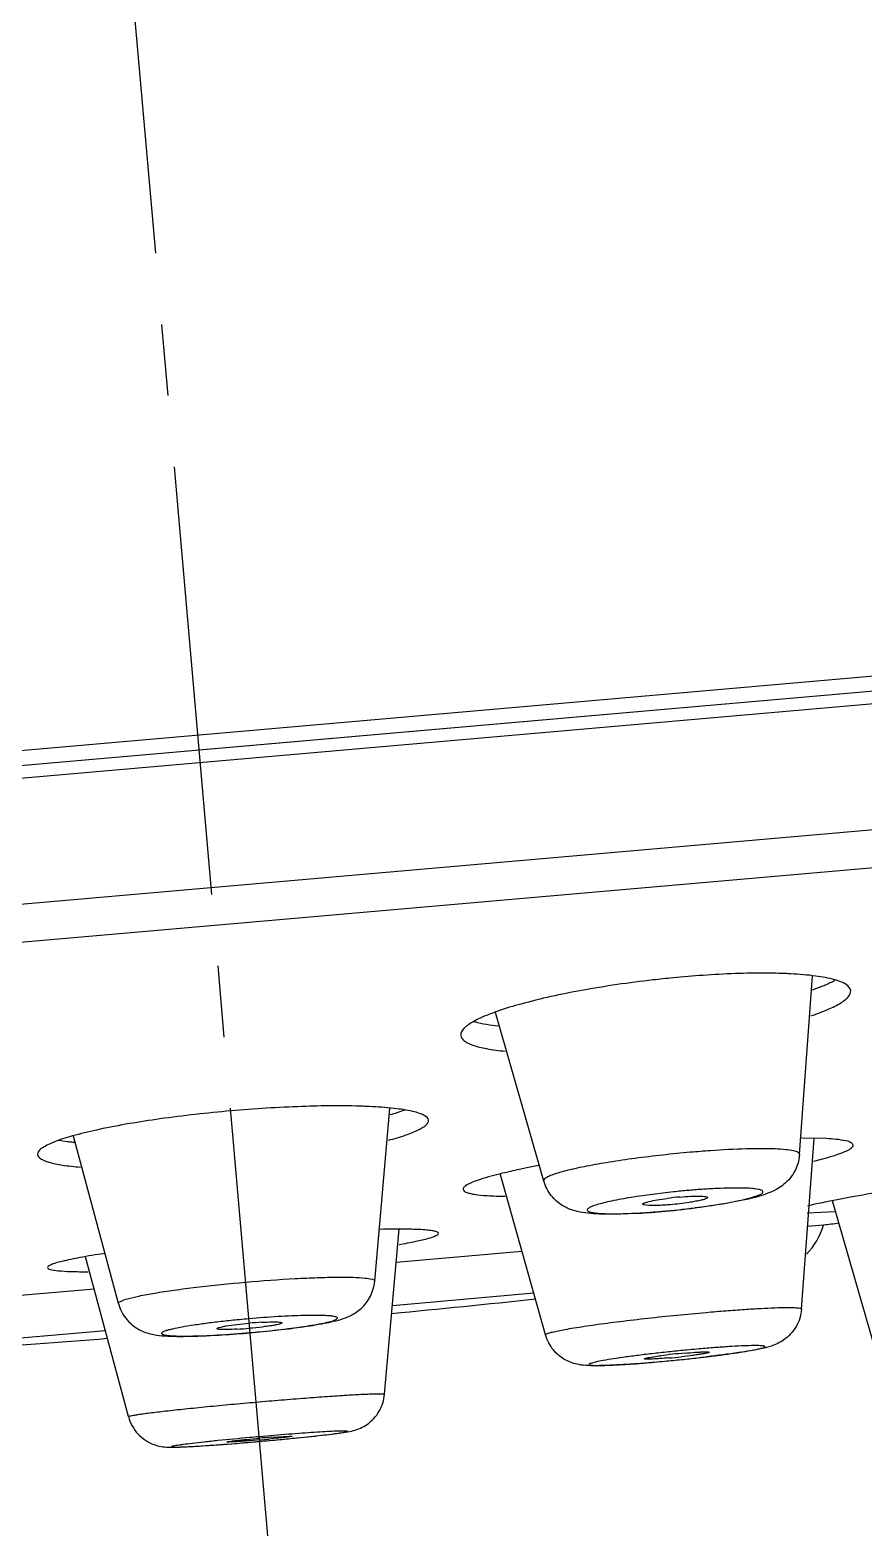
# Model space of a CAD drawing. Extents: x 38931 to 39525, y 15845 to 16265.
# Drawn here: x 39257.34 to 39267.54, y 16136.69 to 16155.11 of the extents above; entities that cross this region are included whole.
import ezdxf

# ---------------------------------------------------------------- set-up
doc = ezdxf.new("R2010")
doc.units = 0
doc.header["$LTSCALE"] = 7
doc.header["$MEASUREMENT"] = 0
doc.linetypes.add('CENTER2', pattern=[1.125, 0.75, -0.125, 0.125, -0.125])
doc.layers.get('0').update_dxf_attribs({"color": 2, "linetype": 'CONTINUOUS'})
doc.layers.add('CENTER', color=1, linetype='CENTER2')
doc.layers.add('DWG', color=7, linetype='CONTINUOUS')

msp = doc.modelspace()

# ---------------------------------------------------------------- linework, layer by layer
at = {"color": 7, "linetype": 'Continuous'}
for p, q in [((39217.28079, 16142.46323), (39301.55903, 16149.83662)), ((39301.61241, 16148.2959), (39217.49534, 16140.93661)), ((39301.25945, 16147.80046), (39217.92893, 16140.51)), ((39266.75002, 16141.35665), (39266.90686, 16143.53804)), ((39266.90887, 16143.36907), (39267.01561, 16143.40912)), ((39263.62173, 16141.03106), (39263.03074, 16143.09261)), ((39262.95698, 16142.94243), (39263.06371, 16142.92822)), ((39261.55359, 16139.80669), (39261.73961, 16141.91974)), ((39261.82749, 16141.8689), (39261.92382, 16141.90049)), ((39258.42014, 16139.53255), (39257.87001, 16141.5812)), ((39257.69208, 16141.53022), (39257.79184, 16141.51592)), ((39267.07709, 16141.55014), (39266.77306, 16141.55591)), ((39266.774, 16139.4648), (39266.92858, 16141.55203)), ((39263.57305, 16141.22215), (39263.5551, 16141.21877)), ((39266.92444, 16141.27452), (39267.09608, 16141.3194)), ((39263.64438, 16139.14817), (39263.0865, 16141.12098)), ((39264.84252, 16140.73812), (39264.83038, 16140.74612)), ((39264.90852, 16140.73042), (39264.84252, 16140.73812)), ((39266.8432, 16140.64302), (39267.17598, 16140.66008)), ((39267.69364, 16138.92081), (39267.15549, 16140.78984)), ((39266.849, 16140.47744), (39267.04224, 16140.4944)), ((39261.67476, 16138.42326), (39261.85133, 16140.44014)), ((39258.54104, 16138.14909), (39258.01692, 16140.10468)), ((39261.81603, 16140.03697), (39263.35497, 16140.17162)), ((39256.58276, 16139.57913), (39258.12169, 16139.71376)), ((39263.50031, 16139.65764), (39261.76957, 16139.5062)), ((39258.25962, 16139.19912), (39256.52887, 16139.04772)), ((39264.85654, 16138.85405), (39264.85273, 16138.85625)), ((39260.29633, 16137.89793), (39260.51113, 16137.91108)), ((39260.51113, 16137.91108), (39260.54235, 16137.90973))]:
    msp.add_line(p, q, dxfattribs=at)
for centre, radius, start, end in [((39266.55271, 16129.55613), 14.02497, 95.52368, 96.53814), ((39266.49676, 16130.176), 13.4026, 93.965472, 95.540676), ((39266.35469, 16138.06978), 5.50278, 86.984277, 87.6691), ((39264.81879, 16137.84426), 5.55135, 105.430583, 106.126103), ((39261.16808, 16135.1031), 6.84601, 87.323603, 87.919476), ((39260.85364, 16145.05566), 3.33224, 285.510769, 286.992702), ((39259.61633, 16134.96878), 6.84459, 102.080589, 102.670168), ((39258.1672, 16144.5605), 3.06763, 262.971611, 263.588942), ((39258.21631, 16145.00089), 3.51075, 263.594875, 264.469439), ((39266.62403, 16127.60189), 13.83292, 93.997835, 95.014126), ((39265.70981, 16129.80384), 11.61652, 100.689534, 101.492735), ((39265.30462, 16131.81198), 9.56792, 101.510946, 101.962538), ((39265.61695, 16137.05216), 3.79736, 94.992845, 97.371272), ((39266.2224, 16131.37112), 9.58066, 94.00199, 95.009971), ((39264.21101, 16150.36108), 9.7409, 273.101747, 275.015387), ((39264.23383, 16150.20498), 9.58066, 274.00199, 275.009971), ((39264.12211, 16151.41429), 10.79785, 274.99674, 277.188741), ((39266.26945, 16140.7027), 0.8, 314.847454, 344.903846), ((39242.54865, 16338.98929), 200.0004, 277.0345409, 277.0897893), ((39242.54865, 16338.98929), 200.5004, 275.4987984, 276.003659), ((39261.14986, 16126.44321), 12.95199, 93.436097, 95.025726), ((39258.83893, 16152.74369), 13.62085, 273.599743, 275.017171), ((39259.60038, 16144.08092), 4.86977, 273.195626, 275.006406), ((39261.20862, 16125.70295), 13.69455, 94.999277, 95.490353), ((39260.44485, 16134.44105), 4.86977, 93.195626, 95.006406), ((39258.83661, 16152.81902), 13.69455, 274.999277, 275.490353), ((39258.83971, 16152.82065), 13.69745, 274.985773, 276.302993), ((39259.09891, 16150.48211), 11.34459, 276.298473, 277.615579), ((39242.54865, 16338.98929), 200.5004, 273.996341, 274.5012016), ((39263.4075, 16156.65371), 17.90735, 274.198991, 275.007946), ((39263.07763, 16160.38265), 21.65085, 275.016132, 275.937318), ((39263.228, 16158.80112), 20.06155, 275.002592, 275.361409), ((39265.87396, 16132.56942), 6.37796, 96.109638, 97.441969), ((39264.47493, 16146.5633), 7.72602, 275.008885, 276.176415), ((39266.02639, 16131.22998), 7.72602, 95.008885, 96.176415), ((39263.2246, 16159.02091), 20.28121, 275.922284, 276.777965), ((39267.27331, 16118.99215), 20.06155, 95.002592, 95.361409), ((39263.72084, 16096.98807), 41.07125, 94.999756, 95.163802), ((39263.53169, 16099.21916), 38.83216, 94.478525, 95.008633), ((39261.41612, 16123.3394), 14.60153, 94.398331, 95.002157), ((39258.87035, 16152.44412), 14.63523, 274.995682, 275.467719), ((39257.0441, 16173.65906), 35.94649, 275.345141, 275.681155), ((39256.63258, 16177.97702), 40.28397, 274.593044, 275.003998), ((39256.65747, 16177.78128), 40.08681, 274.992965, 275.346498)]:
    msp.add_arc(centre, radius, start, end, dxfattribs=at)
for points, knots in [([(39264.95576, 16143.48989), (39264.66399, 16143.45645), (39264.12215, 16143.37754), (39263.58617, 16143.26299), (39263.34174, 16143.1955)], [0, 0, 0, 0, 1304.07482203, 2430.07211596, 2430.07211596, 2430.07211596, 2430.07211596]), ([(39266.57849, 16143.56801), (39266.50332, 16143.57108), (39266.16696, 16143.57829), (39265.8304, 16143.56453), (39265.5699, 16143.54651)], [0, 0, 0, 0, 546.8069034, 2444.5678599, 2444.5678599, 2444.5678599, 2444.5678599]), ([(39267.37645, 16143.35822), (39267.37381, 16143.38843), (39267.33069, 16143.43306), (39267.25787, 16143.468), (39267.13358, 16143.50947), (39266.92663, 16143.54467), (39266.74663, 16143.55954), (39266.64419, 16143.56495)], [0, 0, 0, 0, 614.42138648, 1078.08995799, 1669.90936788, 3246.68163306, 5324.88389025, 5324.88389025, 5324.88389025, 5324.88389025]), ([(39267.01561, 16143.40912), (39267.03169, 16143.41556), (39267.0896, 16143.43953), (39267.14647, 16143.46623), (39267.18623, 16143.4881)], [0, 0, 0, 0, 676.91800856, 2450.93503627, 2450.93503627, 2450.93503627, 2450.93503627]), ([(39266.88812, 16143.04984), (39266.96041, 16143.07415), (39267.08655, 16143.12097), (39267.22791, 16143.18943), (39267.30888, 16143.24612), (39267.35623, 16143.28999), (39267.37865, 16143.33304), (39267.37645, 16143.35822)], [0, 0, 0, 0, 2033.24186542, 3583.21061874, 4175.26574943, 4650.92170366, 5324.67199728, 5324.67199728, 5324.67199728, 5324.67199728]), ([(39263.27689, 16143.17717), (39263.17891, 16143.14883), (39263.00747, 16143.09379), (39262.81417, 16143.01304), (39262.70157, 16142.9451), (39262.63735, 16142.89457), (39262.60324, 16142.84238), (39262.60592, 16142.81171)], [0, 0, 0, 0, 2039.9743282, 3596.65866241, 4184.97503386, 4648.62267921, 5264.29388359, 5264.29388359, 5264.29388359, 5264.29388359]), ([(39262.77075, 16142.98182), (39262.78433, 16142.97789), (39262.8457, 16142.96162), (39262.90822, 16142.94999), (39262.95698, 16142.94243)], [0, 0, 0, 0, 540.11401918, 2424.74517282, 2424.74517282, 2424.74517282, 2424.74517282]), ([(39262.60592, 16142.81171), (39262.6081, 16142.78679), (39262.6381, 16142.74875), (39262.69336, 16142.71634), (39262.78468, 16142.67875), (39262.93865, 16142.64368), (39263.07298, 16142.62656), (39263.14962, 16142.61923)], [0, 0, 0, 0, 658.29757671, 1123.26304757, 1705.24076615, 3239.90497444, 5265.9820336, 5265.9820336, 5265.9820336, 5265.9820336]), ([(39261.41662, 16141.9446), (39261.16556, 16141.95375), (39260.62321, 16141.94799), (39260.08226, 16141.9138), (39259.79274, 16141.88847)], [0, 0, 0, 0, 1117.76280022, 2410.81707372, 2410.81707372, 2410.81707372, 2410.81707372]), ([(39262.21195, 16141.77376), (39262.20967, 16141.79984), (39262.1637, 16141.83525), (39262.09524, 16141.86195), (39261.97143, 16141.8957), (39261.76724, 16141.92424), (39261.58918, 16141.93689), (39261.48775, 16141.94165)], [0, 0, 0, 0, 541.0790914, 990.47919164, 1577.21838227, 3161.16699355, 5259.76371034, 5259.76371034, 5259.76371034, 5259.76371034]), ([(39259.79274, 16141.88847), (39259.50324, 16141.86314), (39258.96459, 16141.80286), (39258.4295, 16141.71439), (39258.18385, 16141.66179)], [0, 0, 0, 0, 1287.30998859, 2400.12628453, 2400.12628453, 2400.12628453, 2400.12628453]), ([(39261.72169, 16141.53006), (39261.79361, 16141.54908), (39261.91882, 16141.58568), (39262.06021, 16141.63921), (39262.14235, 16141.68449), (39262.18837, 16141.7175), (39262.21378, 16141.75288), (39262.21195, 16141.77376)], [0, 0, 0, 0, 2077.78900582, 3638.85343659, 4220.81797432, 4673.71831003, 5259.27746293, 5259.27746293, 5259.27746293, 5259.27746293]), ([(39258.11505, 16141.64669), (39258.01588, 16141.62439), (39257.84252, 16141.58097), (39257.64617, 16141.51737), (39257.52995, 16141.46259), (39257.4671, 16141.42439), (39257.42792, 16141.38152), (39257.4302, 16141.35542)], [0, 0, 0, 0, 2074.27495728, 3639.90759558, 4219.84832748, 4664.01618888, 5198.66498176, 5198.66498176, 5198.66498176, 5198.66498176]), ([(39265.41501, 16141.38188), (39265.1891, 16141.36211), (39264.8583, 16141.32583), (39264.43599, 16141.26433), (39264.16203, 16141.21643), (39263.96253, 16141.17412), (39263.83024, 16141.13936), (39263.7547, 16141.11641), (39263.69405, 16141.09315), (39263.65076, 16141.0729), (39263.61745, 16141.04613), (39263.62174, 16141.03106)], [0, 0, 0, 0, 3332.85294709, 4888.24433012, 6271.76878611, 7418.56487609, 7886.69177652, 8277.38569193, 8587.51134868, 8815.44217121, 9045.71724384, 9045.71724384, 9045.71724384, 9045.71724384]), ([(39266.75, 16141.35665), (39266.75074, 16141.36658), (39266.73325, 16141.38222), (39266.70631, 16141.39213), (39266.65559, 16141.40579), (39266.56998, 16141.4165), (39266.37835, 16141.42848), (39266.07071, 16141.42528), (39265.80676, 16141.41143), (39265.65962, 16141.40116)], [0, 0, 0, 0, 194.75960241, 362.469338, 586.50502331, 1207.91121647, 2052.94774998, 4335.81191293, 7220.02052507, 7220.02052507, 7220.02052507, 7220.02052507]), ([(39267.40558, 16141.47107), (39267.40452, 16141.48303), (39267.37339, 16141.50867), (39267.26416, 16141.53627), (39267.15833, 16141.54578), (39267.07709, 16141.55014)], [0, 0, 0, 0, 356.30789706, 1020.055186, 3434.8776777, 3434.8776777, 3434.8776777, 3434.8776777]), ([(39267.09608, 16141.3194), (39267.14162, 16141.33239), (39267.22046, 16141.35615), (39267.31955, 16141.39613), (39267.38044, 16141.42715), (39267.40667, 16141.45879), (39267.40558, 16141.47107)], [0, 0, 0, 0, 1749.2063741, 3052.08518572, 3899.1121513, 4354.54663625, 4354.54663625, 4354.54663625, 4354.54663625]), ([(39257.4302, 16141.35542), (39257.43203, 16141.33453), (39257.4632, 16141.3041), (39257.51424, 16141.27958), (39257.603, 16141.24925), (39257.75154, 16141.22108), (39257.88121, 16141.20678), (39257.95534, 16141.20055)], [0, 0, 0, 0, 578.96863996, 1026.77484922, 1602.19543313, 3145.68605685, 5200.07218951, 5200.07218951, 5200.07218951, 5200.07218951]), ([(39266.75002, 16141.35665), (39266.74448, 16141.27961), (39266.69867, 16141.131), (39266.52224, 16140.93666), (39266.23986, 16140.83101), (39265.87998, 16140.75863), (39265.61916, 16140.71972), (39265.47334, 16140.70132)], [0, 0, 0, 0, 793.36286681, 1534.58559207, 2617.3499568, 3810.26788542, 5319.82434446, 5319.82434446, 5319.82434446, 5319.82434446]), ([(39262.94415, 16141.08073), (39262.89862, 16141.06773), (39262.81978, 16141.04396), (39262.72069, 16141.00397), (39262.6598, 16140.97296), (39262.63357, 16140.94133), (39262.63466, 16140.92905)], [0, 0, 0, 0, 1729.16837297, 3017.1168271, 3854.40200598, 4304.46865992, 4304.46865992, 4304.46865992, 4304.46865992]), ([(39263.32146, 16141.17211), (39263.28589, 16141.16457), (39263.15946, 16141.13693), (39263.03364, 16141.10626), (39262.94415, 16141.08073)], [0, 0, 0, 0, 682.73294686, 2429.99074687, 2429.99074687, 2429.99074687, 2429.99074687]), ([(39264.73809, 16140.63445), (39264.62523, 16140.62848), (39264.42287, 16140.62198), (39264.17653, 16140.62969), (39263.99229, 16140.66319), (39263.84208, 16140.7255), (39263.70077, 16140.84869), (39263.63996, 16140.96748), (39263.62173, 16141.03106)], [0, 0, 0, 0, 1633.01623087, 2926.20454383, 3550.9513668, 4330.61126802, 5246.53812408, 6202.27464839, 6202.27464839, 6202.27464839, 6202.27464839]), ([(39268.51427, 16141.01459), (39268.40874, 16140.99932), (39268.0273, 16140.94275), (39267.64649, 16140.88162), (39267.37195, 16140.83202)], [0, 0, 0, 0, 680.49256224, 2460.85296413, 2460.85296413, 2460.85296413, 2460.85296413]), ([(39262.63466, 16140.92905), (39262.63611, 16140.91265), (39262.66998, 16140.89284), (39262.716, 16140.87905), (39262.80386, 16140.8616), (39262.94864, 16140.8492), (39263.07531, 16140.84536), (39263.14788, 16140.84458)], [0, 0, 0, 0, 490.0237626, 927.66361478, 1510.70238496, 3112.74573222, 5272.98212212, 5272.98212212, 5272.98212212, 5272.98212212]), ([(39264.69633, 16140.83072), (39264.65322, 16140.82372), (39264.57154, 16140.80968), (39264.45693, 16140.78729), (39264.35843, 16140.76499), (39264.27791, 16140.74342), (39264.21727, 16140.72296), (39264.1794, 16140.70599), (39264.1609, 16140.69208), (39264.15363, 16140.68315), (39264.15303, 16140.67308), (39264.15995, 16140.66487), (39264.17149, 16140.65831), (39264.19698, 16140.6492), (39264.2425, 16140.64109), (39264.31214, 16140.63436), (39264.40085, 16140.63073), (39264.50683, 16140.63015), (39264.67608, 16140.63386), (39264.80964, 16140.6412), (39264.90247, 16140.64768)], [0, 0, 0, 0, 1720.76757587, 3264.94869482, 4599.83799069, 5699.97882543, 6545.22440507, 7125.10741175, 7318.82930292, 7456.99236746, 7563.95147642, 7685.36898595, 7855.07455412, 8086.17018288, 8746.72523101, 9670.02228044, 10842.52542281, 12242.99539572, 13845.1960408, 17511.40767511, 17511.40767511, 17511.40767511, 17511.40767511]), ([(39265.38573, 16140.91518), (39265.32641, 16140.90999), (39265.09595, 16140.8877), (39264.86611, 16140.85829), (39264.69633, 16140.83072)], [0, 0, 0, 0, 628.10733236, 2442.64745452, 2442.64745452, 2442.64745452, 2442.64745452]), ([(39265.0705, 16140.66092), (39265.20338, 16140.67254), (39265.39961, 16140.69349), (39265.65358, 16140.72821), (39265.82664, 16140.7558), (39265.97896, 16140.78431), (39266.1057, 16140.81256), (39266.20176, 16140.83971), (39266.26232, 16140.86204), (39266.29137, 16140.88043), (39266.30313, 16140.89197), (39266.30253, 16140.9063), (39266.28948, 16140.91574), (39266.27012, 16140.92341), (39266.2416, 16140.93015), (39266.2047, 16140.93576), (39266.13902, 16140.94218), (39266.03792, 16140.94604), (39265.89637, 16140.94547), (39265.73179, 16140.93964), (39265.61499, 16140.9327), (39265.55375, 16140.92842)], [0, 0, 0, 0, 3661.32873252, 5414.95185391, 7035.87584664, 8470.45614712, 9669.54139108, 10594.66219868, 11219.06775273, 11417.84863341, 11548.86103558, 11643.98646683, 11768.3614866, 11958.36056245, 12223.90672317, 12566.34748421, 12983.96835552, 14033.73879229, 15342.34470782, 16868.569465, 18553.56086079, 18553.56086079, 18553.56086079, 18553.56086079]), ([(39265.28646, 16140.83511), (39265.33094, 16140.83901), (39265.41221, 16140.8445), (39265.51638, 16140.84784), (39265.58505, 16140.8437), (39265.61619, 16140.83853), (39265.62601, 16140.83196), (39265.62596, 16140.82893)], [0, 0, 0, 0, 2069.51288598, 3762.49343074, 4871.55214349, 5169.64880422, 5310.4342126, 5310.4342126, 5310.4342126, 5310.4342126]), ([(39265.62596, 16140.82893), (39265.62587, 16140.82389), (39265.60807, 16140.81414), (39265.57926, 16140.80405), (39265.5281, 16140.79111), (39265.48939, 16140.78352), (39265.46715, 16140.77948)], [0, 0, 0, 0, 388.79766139, 1254.59427612, 2592.3408644, 4337.92863945, 4337.92863945, 4337.92863945, 4337.92863945]), ([(39267.37195, 16140.83202), (39267.31841, 16140.82235), (39267.14338, 16140.78977), (39266.96862, 16140.75494), (39266.84869, 16140.72483)], [0, 0, 0, 0, 750.36679434, 2455.86118088, 2455.86118088, 2455.86118088, 2455.86118088]), ([(39264.83038, 16140.74612), (39264.82975, 16140.74885), (39264.83678, 16140.75674), (39264.86326, 16140.76762), (39264.92254, 16140.78458), (39265.01569, 16140.80194), (39265.08909, 16140.81287), (39265.12976, 16140.81814)], [0, 0, 0, 0, 142.68102765, 436.83016538, 1530.01711514, 3211.92387339, 5303.30966736, 5303.30966736, 5303.30966736, 5303.30966736]), ([(39265.16976, 16140.74098), (39265.14461, 16140.73878), (39265.05771, 16140.73222), (39264.9704, 16140.72808), (39264.90852, 16140.73042)], [0, 0, 0, 0, 707.47794112, 2442.91568284, 2442.91568284, 2442.91568284, 2442.91568284]), ([(39265.46715, 16140.77948), (39265.44482, 16140.77543), (39265.34616, 16140.75922), (39265.24675, 16140.74772), (39265.16976, 16140.74098)], [0, 0, 0, 0, 555.02771443, 2444.71654619, 2444.71654619, 2444.71654619, 2444.71654619]), ([(39262.33292, 16140.39108), (39262.33236, 16140.39744), (39262.31394, 16140.41056), (39262.27804, 16140.41918), (39262.2187, 16140.42899), (39262.09839, 16140.43872), (39261.89664, 16140.44382), (39261.72231, 16140.44171), (39261.62241, 16140.43946)], [0, 0, 0, 0, 164.32716114, 487.87304939, 995.04580574, 1687.30813315, 3605.10463436, 6176.55866743, 6176.55866743, 6176.55866743, 6176.55866743]), ([(39261.85135, 16140.25422), (39261.92094, 16140.26632), (39262.04185, 16140.28889), (39262.19263, 16140.32334), (39262.28317, 16140.35223), (39262.3236, 16140.37328), (39262.33335, 16140.38611), (39262.33292, 16140.39108)], [0, 0, 0, 0, 2197.75631537, 3819.57159889, 4831.40931658, 5110.62765246, 5265.77432242, 5265.77432242, 5265.77432242, 5265.77432242]), ([(39258.24322, 16140.14387), (39258.14434, 16140.12873), (39257.97212, 16140.10051), (39257.77411, 16140.06042), (39257.65719, 16140.02994), (39257.60039, 16140.00996), (39257.5665, 16139.99522), (39257.55062, 16139.9791), (39257.55117, 16139.97273)], [0, 0, 0, 0, 2540.75737176, 4435.73559037, 5119.76883523, 5620.90739058, 5940.59104782, 6102.91345506, 6102.91345506, 6102.91345506, 6102.91345506]), ([(39257.55117, 16139.97273), (39257.55161, 16139.96776), (39257.56344, 16139.95682), (39257.60691, 16139.94311), (39257.70109, 16139.93038), (39257.85556, 16139.92263), (39257.97856, 16139.9214), (39258.04919, 16139.92158)], [0, 0, 0, 0, 153.399944, 429.47197903, 1429.91669313, 3033.46009555, 5206.45299151, 5206.45299151, 5206.45299151, 5206.45299151]), ([(39258.42017, 16139.53255), (39258.41707, 16139.54411), (39258.46715, 16139.57307), (39258.5421, 16139.5941), (39258.6887, 16139.62987), (39258.87694, 16139.66304), (39259.11189, 16139.69904), (39259.482, 16139.74669), (39259.77437, 16139.77658), (39259.97596, 16139.79422)], [0, 0, 0, 0, 160.04700615, 561.23747473, 1210.20161135, 2085.29619127, 3153.74698463, 4374.33221602, 7079.87689739, 7079.87689739, 7079.87689739, 7079.87689739]), ([(39259.97596, 16139.79422), (39260.17754, 16139.81185), (39260.47065, 16139.83319), (39260.84339, 16139.85053), (39261.08102, 16139.85588), (39261.27216, 16139.8559), (39261.42277, 16139.84613), (39261.50023, 16139.83844), (39261.55461, 16139.81861), (39261.55356, 16139.80669)], [0, 0, 0, 0, 2718.52501757, 3944.96930636, 5018.59944174, 5897.97386715, 6550.16817424, 6953.38949696, 7114.24894463, 7114.24894463, 7114.24894463, 7114.24894463]), ([(39260.60237, 16139.23759), (39260.70396, 16139.25127), (39260.8836, 16139.27852), (39261.10205, 16139.32344), (39261.26641, 16139.38298), (39261.39967, 16139.47105), (39261.51222, 16139.6175), (39261.54796, 16139.74276), (39261.55359, 16139.80669)], [0, 0, 0, 0, 1565.94029785, 2776.4725848, 3398.99441663, 4227.03308203, 5180.2807246, 6160.63065464, 6160.63065464, 6160.63065464, 6160.63065464]), ([(39258.42014, 16139.53255), (39258.43948, 16139.46053), (39258.50991, 16139.32648), (39258.67508, 16139.20043), (39258.84077, 16139.14947), (39259.04272, 16139.12997), (39259.32354, 16139.13021), (39259.56009, 16139.14131), (39259.69413, 16139.14972)], [0, 0, 0, 0, 946.27602046, 1848.43517216, 2563.69680917, 3118.05459432, 4418.73724924, 6123.13416579, 6123.13416579, 6123.13416579, 6123.13416579]), ([(39260.14688, 16139.1873), (39260.26247, 16139.19841), (39260.42998, 16139.21659), (39260.64305, 16139.24494), (39260.77965, 16139.26578), (39260.8949, 16139.28638), (39260.9759, 16139.30376), (39261.02755, 16139.31763), (39261.05587, 16139.32666), (39261.07735, 16139.33527), (39261.09098, 16139.34293), (39261.10005, 16139.35121), (39261.09719, 16139.3616), (39261.08564, 16139.36703), (39261.05896, 16139.37552), (39261.00596, 16139.38167), (39260.92316, 16139.38667), (39260.81453, 16139.38797), (39260.68374, 16139.38611), (39260.53421, 16139.38075), (39260.42876, 16139.37521), (39260.37358, 16139.37192)], [0, 0, 0, 0, 3742.94954202, 5429.85434896, 6927.93873611, 8196.73347104, 9202.73195205, 9597.97995016, 9918.53705533, 10163.69699167, 10334.44347148, 10438.7372541, 10516.15642219, 10636.32450551, 10826.14759666, 11432.00478714, 12333.35260141, 13509.96638127, 14928.43034598, 16550.48410328, 18332.11483213, 18332.11483213, 18332.11483213, 18332.11483213]), ([(39263.64441, 16139.14817), (39263.64326, 16139.15223), (39263.6592, 16139.16347), (39263.68559, 16139.17171), (39263.73605, 16139.1863), (39263.8034, 16139.20068), (39263.8903, 16139.21747), (39264.03912, 16139.24285), (39264.26149, 16139.27597), (39264.56282, 16139.31546), (39264.89831, 16139.35481), (39265.25012, 16139.39186), (39265.48827, 16139.4142), (39265.60693, 16139.42459)], [0, 0, 0, 0, 69.7423805, 239.76919237, 518.33808245, 903.73266728, 1391.61767708, 1975.47532763, 3400.58465536, 5104.72807447, 6997.7646135, 8981.83074766, 10950.0871121, 10950.0871121, 10950.0871121, 10950.0871121]), ([(39265.60693, 16139.42459), (39265.68774, 16139.43166), (39265.84376, 16139.44462), (39266.06715, 16139.46101), (39266.26742, 16139.47327), (39266.43882, 16139.48131), (39266.57739, 16139.4845), (39266.67806, 16139.48429), (39266.73943, 16139.47874), (39266.76642, 16139.47355), (39266.77416, 16139.46738), (39266.77397, 16139.4648)], [0, 0, 0, 0, 1890.80343366, 3648.73276872, 5220.74423058, 6566.30393284, 7650.51164218, 8443.98114323, 8928.48816998, 9053.96394046, 9114.22835856, 9114.22835856, 9114.22835856, 9114.22835856]), ([(39266.774, 16139.4648), (39266.76844, 16139.38978), (39266.72314, 16139.24187), (39266.57816, 16139.0867), (39266.42272, 16139.01282), (39266.23593, 16138.9681), (39265.97323, 16138.92615), (39265.74842, 16138.89694), (39265.61823, 16138.88145)], [0, 0, 0, 0, 996.84888465, 1969.12731608, 2725.33585082, 3244.2920175, 4511.14302645, 6248.52216203, 6248.52216203, 6248.52216203, 6248.52216203]), ([(39259.89835, 16139.33468), (39259.83197, 16139.3283), (39259.70288, 16139.31492), (39259.51743, 16139.29274), (39259.34999, 16139.26955), (39259.20667, 16139.24623), (39259.10488, 16139.22631), (39259.03926, 16139.21039), (39259.00302, 16139.19993), (39258.97518, 16139.19009), (39258.95774, 16139.18119), (39258.94533, 16139.17233), (39258.94792, 16139.15969), (39258.96233, 16139.15399), (39258.98253, 16139.14803), (39259.01291, 16139.14345), (39259.07036, 16139.13771), (39259.16325, 16139.13431), (39259.35734, 16139.13447), (39259.65005, 16139.1469), (39259.89719, 16139.16495), (39260.03, 16139.17657)], [0, 0, 0, 0, 1767.3635744, 3439.72825393, 4950.19984622, 6247.45772089, 7287.53167006, 7699.54762531, 8034.64517358, 8291.41185776, 8469.92209569, 8575.96012668, 8647.18723178, 8762.91462631, 8952.58867969, 9221.26508389, 9568.10581805, 10486.82018795, 11680.02652539, 14714.14876295, 18247.715441, 18247.715441, 18247.715441, 18247.715441]), ([(39259.62419, 16139.22582), (39259.62354, 16139.22888), (39259.63646, 16139.23592), (39259.65569, 16139.24158), (39259.69305, 16139.25049), (39259.76354, 16139.26301), (39259.87461, 16139.27818), (39259.96874, 16139.28777), (39260.01988, 16139.29224)], [0, 0, 0, 0, 142.30359738, 492.91588192, 1057.89586517, 1816.76776831, 3799.7890989, 6141.29756786, 6141.29756786, 6141.29756786, 6141.29756786]), ([(39259.65607, 16139.21676), (39259.64828, 16139.21753), (39259.63878, 16139.21894), (39259.6249, 16139.22251), (39259.62419, 16139.22582)], [0, 0, 0, 0, 1681.8558772, 2411.27484799, 2411.27484799, 2411.27484799, 2411.27484799]), ([(39259.87185, 16139.21873), (39259.82893, 16139.21638), (39259.75706, 16139.21375), (39259.68491, 16139.21393), (39259.65607, 16139.21676)], [0, 0, 0, 0, 1440.54881467, 2411.77278846, 2411.77278846, 2411.77278846, 2411.77278846]), ([(39260.42109, 16139.29554), (39260.42096, 16139.2921), (39260.40773, 16139.28615), (39260.3873, 16139.2795), (39260.34973, 16139.27114), (39260.30167, 16139.2625), (39260.24233, 16139.25359), (39260.14928, 16139.24163), (39260.07589, 16139.23415), (39260.02535, 16139.22973)], [0, 0, 0, 0, 182.26257523, 603.74990869, 1266.75258506, 2147.40119251, 3214.89937447, 4430.34824537, 7114.04337477, 7114.04337477, 7114.04337477, 7114.04337477]), ([(39260.17338, 16139.30325), (39260.2163, 16139.30559), (39260.28817, 16139.30823), (39260.36032, 16139.30805), (39260.38916, 16139.30521)], [0, 0, 0, 0, 1442.49955496, 2415.03872592, 2415.03872592, 2415.03872592, 2415.03872592]), ([(39260.38916, 16139.30521), (39260.39721, 16139.30442), (39260.40626, 16139.30353), (39260.42121, 16139.2988), (39260.42109, 16139.29554)], [0, 0, 0, 0, 1722.65784296, 2416.0443769, 2416.0443769, 2416.0443769, 2416.0443769]), ([(39264.71869, 16138.79443), (39264.61217, 16138.78667), (39264.46364, 16138.77721), (39264.27936, 16138.77147), (39264.16383, 16138.77198), (39264.03323, 16138.78298), (39263.87752, 16138.83578), (39263.7262, 16138.96037), (39263.66275, 16139.08321), (39263.64438, 16139.14817)], [0, 0, 0, 0, 1856.12431132, 2585.80742697, 3203.72634474, 3863.47946733, 4857.29605207, 6010.69010374, 7183.87043329, 7183.87043329, 7183.87043329, 7183.87043329]), ([(39265.10251, 16138.82734), (39265.16999, 16138.83367), (39265.3045, 16138.84696), (39265.50281, 16138.86841), (39265.69221, 16138.89082), (39265.86579, 16138.91333), (39266.01759, 16138.93515), (39266.14193, 16138.95535), (39266.22682, 16138.97168), (39266.27695, 16138.98354), (39266.30251, 16138.99128), (39266.31643, 16138.99644), (39266.328, 16139.00395), (39266.31926, 16139.01219), (39266.30532, 16139.01329), (39266.28227, 16139.01678), (39266.25025, 16139.01776), (39266.20927, 16139.01842), (39266.138, 16139.01751), (39266.03, 16139.01353), (39265.88052, 16139.00505), (39265.70867, 16138.99284), (39265.58728, 16138.98282), (39265.52393, 16138.97728)], [0, 0, 0, 0, 2035.72755858, 4059.25329399, 5990.66548715, 7763.56437288, 9316.79973384, 10594.41188926, 11552.2722719, 11900.37418008, 12157.75520494, 12324.16416647, 12405.15128738, 12467.10956403, 12607.0352691, 12837.5462903, 13159.63006118, 13570.94347013, 14067.62254201, 15300.32345914, 16816.26610867, 18564.38258379, 20474.40700665, 20474.40700665, 20474.40700665, 20474.40700665]), ([(39265.3988, 16138.96593), (39265.33132, 16138.9596), (39265.19681, 16138.94632), (39264.99851, 16138.92486), (39264.8091, 16138.90245), (39264.63552, 16138.87994), (39264.48372, 16138.85813), (39264.35938, 16138.83792), (39264.27449, 16138.82159), (39264.22437, 16138.80974), (39264.19881, 16138.80199), (39264.18488, 16138.79684), (39264.17331, 16138.78933), (39264.18205, 16138.78109), (39264.19599, 16138.77999), (39264.21904, 16138.7765), (39264.25107, 16138.77551), (39264.29204, 16138.77486), (39264.36331, 16138.77576), (39264.47131, 16138.77974), (39264.62079, 16138.78822), (39264.79264, 16138.80044), (39264.91403, 16138.81045), (39264.97739, 16138.81599)], [0, 0, 0, 0, 2027.35751136, 4042.56336825, 5966.03441468, 7731.64389307, 9278.49300983, 10550.85216662, 11504.77423414, 11851.44489509, 12107.76767848, 12273.49243702, 12354.14657328, 12415.85010381, 12555.20049381, 12784.76375157, 13105.52325076, 13515.14551364, 14009.78245211, 15237.41502655, 16747.12476366, 18488.0537262, 20390.22493975, 20390.22493975, 20390.22493975, 20390.22493975]), ([(39264.85273, 16138.85625), (39264.85244, 16138.85758), (39264.85815, 16138.86067), (39264.86666, 16138.86332), (39264.88355, 16138.86762), (39264.91675, 16138.87425), (39264.97259, 16138.88341), (39265.0206, 16138.89007), (39265.04787, 16138.89365)], [0, 0, 0, 0, 127.00496782, 445.35339016, 966.81279167, 1683.47081288, 3654.66058603, 6227.62401425, 6227.62401425, 6227.62401425, 6227.62401425]), ([(39265.14949, 16138.86678), (39265.11385, 16138.86366), (39265.04849, 16138.85856), (39264.96162, 16138.85279), (39264.89992, 16138.85188), (39264.86716, 16138.85125), (39264.85654, 16138.85405)], [0, 0, 0, 0, 1585.80519726, 2908.27577022, 3850.06005645, 4336.98971334, 4336.98971334, 4336.98971334, 4336.98971334]), ([(39265.6486, 16138.93677), (39265.64853, 16138.93421), (39265.63665, 16138.9311), (39265.62063, 16138.92587), (39265.58854, 16138.91995), (39265.54796, 16138.91293), (39265.49703, 16138.90543), (39265.41561, 16138.89449), (39265.35101, 16138.88697), (39265.30617, 16138.88212)], [0, 0, 0, 0, 159.56886031, 567.16275454, 1218.76845072, 2095.19765675, 3169.72157731, 4406.98973138, 7213.76026182, 7213.76026182, 7213.76026182, 7213.76026182]), ([(39265.35182, 16138.92649), (39265.39139, 16138.92995), (39265.44814, 16138.93447), (39265.51944, 16138.93887), (39265.5633, 16138.94089), (39265.59777, 16138.94177), (39265.62519, 16138.94158), (39265.63825, 16138.94039), (39265.64866, 16138.93876), (39265.6486, 16138.93677)], [0, 0, 0, 0, 2883.06934067, 4128.46682253, 5193.32128123, 6051.42968365, 6680.65258498, 7067.45680566, 7211.81169477, 7211.81169477, 7211.81169477, 7211.81169477]), ([(39260.1043, 16138.32734), (39260.20644, 16138.33627), (39260.40693, 16138.3533), (39260.69805, 16138.37649), (39260.96642, 16138.39627), (39261.20146, 16138.41189), (39261.37252, 16138.42162), (39261.48578, 16138.42662), (39261.55181, 16138.42882), (39261.60225, 16138.42955), (39261.64209, 16138.4294), (39261.65985, 16138.42748), (39261.67496, 16138.42591), (39261.67473, 16138.42325)], [0, 0, 0, 0, 2121.94291479, 4164.49705057, 6044.25181047, 7690.92920362, 9040.69518984, 9587.5708172, 10041.68000188, 10398.69152326, 10655.73960642, 10810.51051173, 10865.61673874, 10865.61673874, 10865.61673874, 10865.61673874]), ([(39258.54107, 16138.1491), (39258.54039, 16138.15167), (39258.55499, 16138.15584), (39258.57215, 16138.16081), (39258.61135, 16138.16788), (39258.66114, 16138.17592), (39258.72654, 16138.18521), (39258.83895, 16138.19996), (39259.0091, 16138.22008), (39259.24329, 16138.24552), (39259.51103, 16138.27264), (39259.80176, 16138.30036), (39260.00216, 16138.3184), (39260.1043, 16138.32734)], [0, 0, 0, 0, 54.82220506, 208.80879548, 464.53030776, 819.72275895, 1271.55917226, 1815.67425342, 3158.74367469, 4797.30405686, 6667.86059699, 8700.32065209, 10811.68957053, 10811.68957053, 10811.68957053, 10811.68957053]), ([(39260.60253, 16137.88913), (39260.7209, 16137.90093), (39260.88429, 16137.91799), (39261.08237, 16137.94201), (39261.19461, 16137.95779), (39261.32197, 16137.98076), (39261.47744, 16138.04972), (39261.62267, 16138.20623), (39261.66837, 16138.35035), (39261.67476, 16138.42326)], [0, 0, 0, 0, 1931.71831105, 2667.53044803, 3239.96443747, 3772.55448788, 4766.93151924, 5942.87054975, 7131.37357074, 7131.37357074, 7131.37357074, 7131.37357074]), ([(39258.54104, 16138.14909), (39258.56187, 16138.07138), (39258.64249, 16137.92504), (39258.83192, 16137.80014), (39259.00465, 16137.77223), (39259.19745, 16137.77674), (39259.47438, 16137.79286), (39259.71626, 16137.811), (39259.85844, 16137.82241)], [0, 0, 0, 0, 996.12157946, 1977.92099726, 2698.28848717, 3128.37413575, 4365.88573579, 6131.83828616, 6131.83828616, 6131.83828616, 6131.83828616]), ([(39260.02429, 16137.89263), (39259.89509, 16137.88095), (39259.70929, 16137.86332), (39259.47512, 16137.83887), (39259.3313, 16137.82268), (39259.22887, 16137.81008), (39259.16271, 16137.80085), (39259.12595, 16137.7953), (39259.09837, 16137.79023), (39259.08109, 16137.7869), (39259.0722, 16137.78374), (39259.06876, 16137.78275), (39259.06709, 16137.78024), (39259.0728, 16137.77786), (39259.08248, 16137.77755), (39259.10345, 16137.77633), (39259.13251, 16137.77674), (39259.17117, 16137.77759), (39259.21835, 16137.77943), (39259.29753, 16137.78319), (39259.41446, 16137.79006), (39259.57331, 16137.80077), (39259.82026, 16137.81912), (39260.01356, 16137.83514), (39260.14634, 16137.84675)], [0, 0, 0, 0, 4000.31016981, 5755.27915304, 7260.34838279, 8463.36204104, 8937.50404006, 9320.42491853, 9609.49353193, 9802.44605184, 9862.44261606, 9898.60802592, 9914.80895643, 9936.12228789, 10046.39037051, 10253.53972735, 10557.18912163, 10954.28633464, 11441.37311326, 12014.77838711, 13398.07651012, 15053.68743256, 16924.08760318, 21034.56665238, 21034.56665238, 21034.56665238, 21034.56665238]), ([(39259.74542, 16137.84001), (39259.74527, 16137.84069), (39259.74901, 16137.84168), (39259.75345, 16137.84302), (39259.76342, 16137.84478), (39259.78266, 16137.84789), (39259.81595, 16137.85228), (39259.86458, 16137.85807), (39259.92417, 16137.86453), (39260.01811, 16137.87404), (39260.09204, 16137.88086), (39260.14297, 16137.88532)], [0, 0, 0, 0, 46.86938127, 175.94747987, 388.78621834, 684.24630358, 1512.68310201, 2627.2967938, 3986.9188529, 5540.35744837, 8978.79370788, 8978.79370788, 8978.79370788, 8978.79370788]), ([(39260.26348, 16137.85717), (39260.37909, 16137.86762), (39260.54672, 16137.88345), (39260.7603, 16137.90539), (39260.89745, 16137.92033), (39261.0129, 16137.934), (39261.10489, 16137.9457), (39261.16265, 16137.95491), (39261.19806, 16137.96075), (39261.20907, 16137.96475), (39261.22119, 16137.96642), (39261.21724, 16137.97288), (39261.20668, 16137.97126), (39261.1911, 16137.97372), (39261.16695, 16137.97303), (39261.12117, 16137.97265), (39261.04671, 16137.9694), (39260.93902, 16137.96376), (39260.80877, 16137.95549), (39260.65974, 16137.94505), (39260.55454, 16137.93707), (39260.49947, 16137.93276)], [0, 0, 0, 0, 3790.4757047, 5497.49526426, 7011.89907908, 8292.08686029, 9303.11607927, 10014.78793991, 10252.63162761, 10409.66164877, 10485.95222235, 10514.21871679, 10611.84082682, 10790.23094896, 11049.64654953, 11388.10897489, 12291.96790109, 13478.18925855, 14911.59450556, 16552.71852352, 18356.49238075, 18356.49238075, 18356.49238075, 18356.49238075]), ([(39260.54235, 16137.90973), (39260.54228, 16137.90792), (39260.53235, 16137.90759), (39260.52067, 16137.90363), (39260.49502, 16137.90085), (39260.46306, 16137.89634), (39260.42222, 16137.8917), (39260.35549, 16137.88434), (39260.30217, 16137.87905), (39260.26486, 16137.87547)], [0, 0, 0, 0, 138.40467872, 520.82786453, 1142.61131638, 1988.55601547, 3036.46896503, 4262.02798805, 7123.97047982, 7123.97047982, 7123.97047982, 7123.97047982]), ([(39260.14479, 16137.86448), (39260.09406, 16137.86004), (39260.02034, 16137.85394), (39259.92647, 16137.84702), (39259.86678, 16137.84303), (39259.81783, 16137.84028), (39259.78426, 16137.83877), (39259.76452, 16137.83852), (39259.75438, 16137.83843), (39259.74933, 16137.83912), (39259.74558, 16137.83926), (39259.74542, 16137.84001)], [0, 0, 0, 0, 3424.99472078, 4973.61958224, 6330.70130656, 7445.67716582, 8277.57998288, 8575.97129259, 8792.5569331, 8926.10902117, 8977.61187114, 8977.61187114, 8977.61187114, 8977.61187114])]:
    msp.add_open_spline(points, degree=3, knots=knots, dxfattribs=at)
at = {"layer": 'CENTER'}
msp.add_line((39260.2475, 16136.69058), (39257.10791, 16172.57618), dxfattribs=at)
at = {"layer": 'DWG'}
for p, q in [((39217.04394, 16142.78343), (39293.27437, 16149.45289)), ((39293.13004, 16149.24908), (39227.73605, 16143.52778)), ((39274.05093, 16147.58054), (39259.40684, 16146.29935)), ((39274.05093, 16147.58054), (39259.40684, 16146.29935)), ((39274.05093, 16147.58054), (39259.40684, 16146.29935)), ((39259.4068, 16146.29974), (39259.40684, 16146.29935)), ((39259.4068, 16146.29974), (39259.40684, 16146.29935)), ((39259.4068, 16146.29974), (39259.40684, 16146.29935))]:
    msp.add_line(p, q, dxfattribs=at)

doc.saveas('drawing.dxf')
